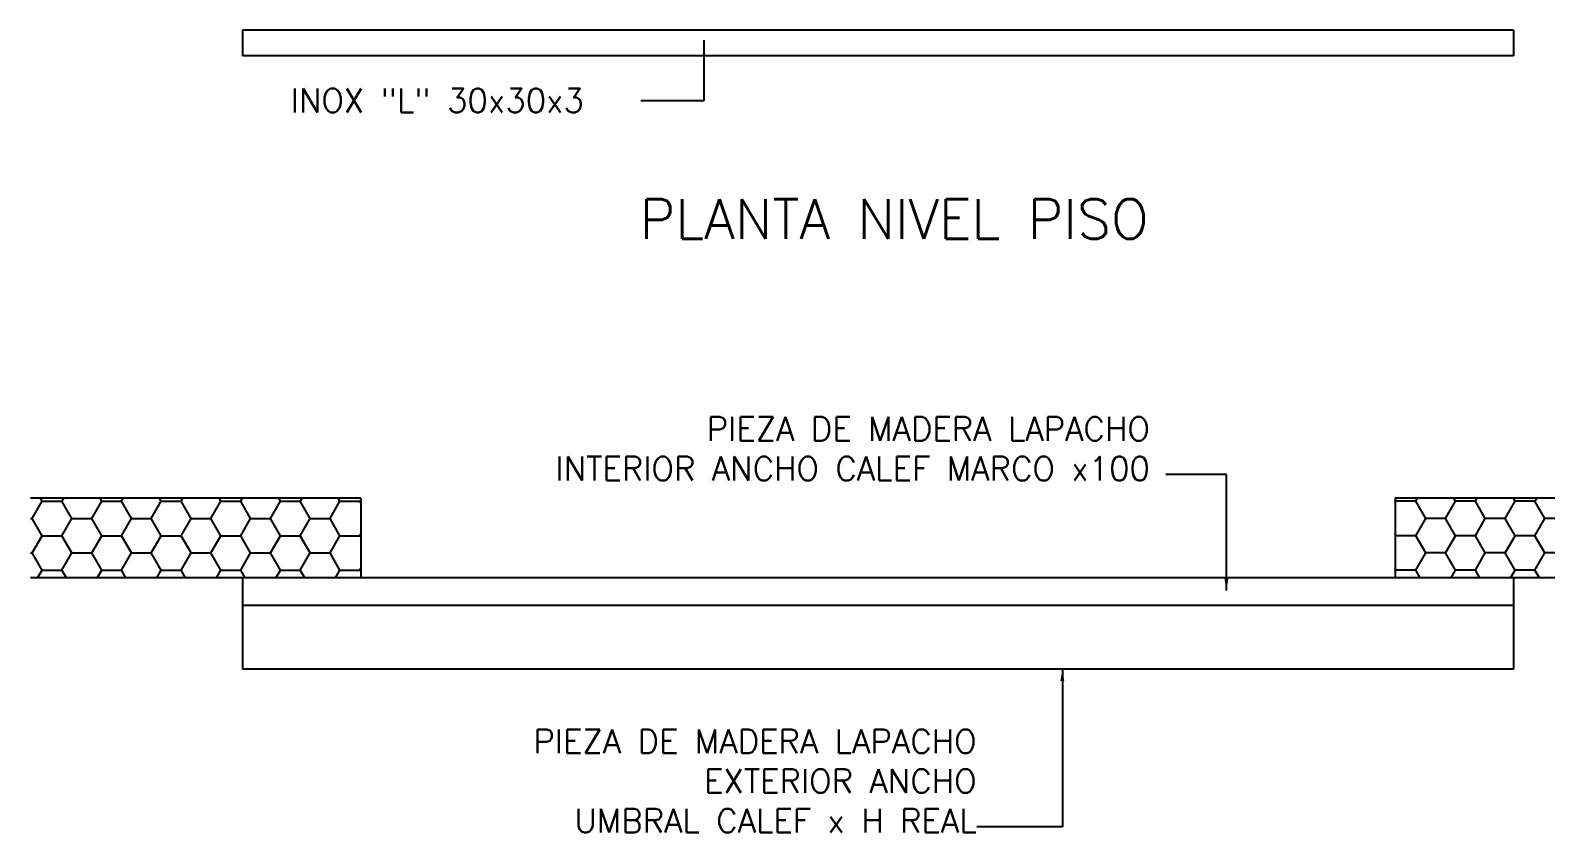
# Model space of a CAD drawing. Extents: x 20 to 15395, y -28849 to -19999.
# Drawn here: x 12470 to 14377, y -25506 to -24496 of the extents above; entities that cross this region are included whole.
import ezdxf

# ---------------------------------------------------------------- set-up
doc = ezdxf.new("R2010")
doc.units = 0
doc.header["$LTSCALE"] = 0.1
doc.header["$MEASUREMENT"] = 0
for name, color, linetype in [('IS', 5, 'CONTINUOUS'), ('ISO', 151, 'CONTINUOUS'), ('madera', 12, 'CONTINUOUS'), ('TX', 13, 'CONTINUOUS')]:
    doc.layers.add(name, color=color, linetype=linetype)
doc.styles.add('ROMANS', font='romans')
doc.dimstyles.new('1a10', dxfattribs={"dimtxt": 15, "dimasz": 15, "dimexe": 1, "dimexo": 1, "dimgap": 0, "dimtad": 0, "dimtih": 1, "dimtoh": 1, "dimdec": 0, "dimzin": 0, "dimdsep": 46, "dimlunit": 6, "dimtxsty": 'ROMANS', "dimcen": 2, "dimclrd": 256, "dimclre": 256, "dimclrt": 256, "dimadec": 0, "dimazin": 0, "dimtfac": 1, "dimtdec": 0, "dimtofl": 0, "dimtmove": 2, "dimatfit": 2, "dimfxl": 3, "dimfxlon": 1, "dimtolj": 1, "dimtzin": 0, "dimlwd": -1, "dimlwe": -1, "dimarcsym": 0})
doc.dimstyles.new('RPM 1-50', dxfattribs={"dimscale": 50, "dimtxt": 1.5, "dimasz": 2, "dimexe": 0.0625, "dimexo": 0.38, "dimgap": 1, "dimtad": 0, "dimdec": 0, "dimtxsty": 'ROMANS', "dimcen": 2.5, "dimclrd": 256, "dimclre": 256, "dimclrt": 256, "dimazin": 0, "dimtfac": 1, "dimtdec": 0, "dimtmove": 0, "dimatfit": 1, "dimfxl": 1, "dimtolj": 1, "dimlwd": -1, "dimlwe": -1, "dimarcsym": 0})

msp = doc.modelspace()

# ---------------------------------------------------------------- linework, layer by layer
at = {"layer": 'IS', "linetype": 'Continuous'}
for p, q in [((12885.5, -25085.3), (12469.6, -25085.3)), ((12885.5, -25085.3), (12885.5, -25185.3)), ((14187.5, -25085.3), (14187.5, -25185.3)), ((14603.5, -25085.3), (14187.5, -25085.3)), ((12885.5, -25185.3), (12469.6, -25185.3)), ((14603.5, -25185.3), (14187.5, -25185.3))]:
    msp.add_line(p, q, dxfattribs=at)
at = {"layer": 'ISO'}
for p, q in [((12471.9, -25110.7), (12484.4, -25089.1)), ((12484.4, -25089.1), (12482.3, -25085.3)), ((12484.4, -25089), (12509.4, -25089)), ((12509.4, -25089.1), (12511.6, -25085.3)), ((12521.9, -25110.7), (12509.4, -25089.1)), ((12546.9, -25110.7), (12559.4, -25089.1)), ((12559.4, -25089.1), (12557.3, -25085.3)), ((12559.4, -25089), (12584.4, -25089)), ((12584.4, -25089.1), (12586.6, -25085.3)), ((12596.9, -25110.7), (12584.4, -25089.1)), ((12621.9, -25110.7), (12634.4, -25089.1)), ((12634.4, -25089.1), (12632.3, -25085.3)), ((12634.4, -25089), (12659.4, -25089)), ((12659.4, -25089.1), (12661.6, -25085.3)), ((12671.9, -25110.7), (12659.4, -25089.1)), ((12696.9, -25110.7), (12709.4, -25089.1)), ((12709.4, -25089.1), (12707.3, -25085.3)), ((12709.4, -25089), (12734.4, -25089)), ((12734.4, -25089.1), (12736.6, -25085.3)), ((12746.9, -25110.7), (12734.4, -25089.1)), ((12771.9, -25110.7), (12784.4, -25089.1)), ((12784.4, -25089.1), (12782.3, -25085.3)), ((12784.4, -25089), (12809.4, -25089)), ((12809.4, -25089.1), (12811.6, -25085.3)), ((12821.9, -25110.7), (12809.4, -25089.1)), ((12846.9, -25110.7), (12859.4, -25089.1)), ((12859.4, -25089.1), (12857.3, -25085.3)), ((12859.4, -25089), (12884.4, -25089)), ((12884.4, -25089.1), (12885.5, -25087.1)), ((12885.5, -25091), (12884.4, -25089.1)), ((14188.6, -25089.1), (14187.5, -25087.1)), ((14187.5, -25091), (14188.6, -25089.1)), ((14213.6, -25089), (14188.6, -25089)), ((14213.6, -25089.1), (14215.8, -25085.3)), ((14226.1, -25110.7), (14213.6, -25089.1)), ((14251.1, -25110.7), (14263.6, -25089.1)), ((14263.6, -25089.1), (14261.5, -25085.3)), ((14288.6, -25089), (14263.6, -25089)), ((14288.6, -25089.1), (14290.8, -25085.3)), ((14301.1, -25110.7), (14288.6, -25089.1)), ((14326.1, -25110.7), (14338.6, -25089.1)), ((14338.6, -25089.1), (14336.5, -25085.3)), ((14363.6, -25089), (14338.6, -25089)), ((14363.6, -25089.1), (14365.8, -25085.3)), ((14376.1, -25110.7), (14363.6, -25089.1)), ((12469.6, -25110.7), (12471.9, -25110.7)), ((12484.4, -25132.4), (12471.9, -25110.7)), ((12509.4, -25132.4), (12521.9, -25110.7)), ((12521.9, -25110.7), (12546.9, -25110.7)), ((12559.4, -25132.4), (12546.9, -25110.7)), ((12584.4, -25132.4), (12596.9, -25110.7)), ((12596.9, -25110.7), (12621.9, -25110.7)), ((12634.4, -25132.4), (12621.9, -25110.7)), ((12659.4, -25132.4), (12671.9, -25110.7)), ((12671.9, -25110.7), (12696.9, -25110.7)), ((12709.4, -25132.4), (12696.9, -25110.7)), ((12734.4, -25132.4), (12746.9, -25110.7)), ((12746.9, -25110.7), (12771.9, -25110.7)), ((12784.4, -25132.4), (12771.9, -25110.7)), ((12809.4, -25132.4), (12821.9, -25110.7)), ((12821.9, -25110.7), (12846.9, -25110.7)), ((12859.4, -25132.4), (12846.9, -25110.7)), ((14213.6, -25132.4), (14226.1, -25110.7)), ((14251.1, -25110.7), (14226.1, -25110.7)), ((14263.6, -25132.4), (14251.1, -25110.7)), ((14288.6, -25132.4), (14301.1, -25110.7)), ((14326.1, -25110.7), (14301.1, -25110.7)), ((14338.6, -25132.4), (14326.1, -25110.7)), ((14363.6, -25132.4), (14376.1, -25110.7)), ((14401.1, -25110.7), (14376.1, -25110.7)), ((12471.9, -25154), (12484.4, -25132.4)), ((12484.4, -25132.4), (12509.4, -25132.4)), ((12521.9, -25154), (12509.4, -25132.4)), ((12546.9, -25154), (12559.4, -25132.4)), ((12559.4, -25132.4), (12584.4, -25132.4)), ((12596.9, -25154), (12584.4, -25132.4)), ((12621.9, -25154), (12634.4, -25132.4)), ((12634.4, -25132.4), (12659.4, -25132.4)), ((12671.9, -25154), (12659.4, -25132.4)), ((12696.9, -25154), (12709.4, -25132.4)), ((12709.4, -25132.4), (12734.4, -25132.4)), ((12746.9, -25154), (12734.4, -25132.4)), ((12771.9, -25154), (12784.4, -25132.4)), ((12784.4, -25132.4), (12809.4, -25132.4)), ((12821.9, -25154), (12809.4, -25132.4)), ((12846.9, -25154), (12859.4, -25132.4)), ((12859.4, -25132.4), (12884.4, -25132.4)), ((12884.4, -25132.4), (12885.5, -25130.4)), ((12885.5, -25134.3), (12884.4, -25132.4)), ((14188.6, -25132.4), (14187.5, -25130.4)), ((14187.5, -25134.3), (14188.6, -25132.4)), ((14213.6, -25132.4), (14188.6, -25132.4)), ((14226.1, -25154), (14213.6, -25132.4)), ((14251.1, -25154), (14263.6, -25132.4)), ((14288.6, -25132.4), (14263.6, -25132.4)), ((14301.1, -25154), (14288.6, -25132.4)), ((14326.1, -25154), (14338.6, -25132.4)), ((14363.6, -25132.4), (14338.6, -25132.4)), ((14376.1, -25154), (14363.6, -25132.4)), ((12469.6, -25154), (12471.9, -25154)), ((12484.4, -25175.7), (12471.9, -25154)), ((12509.4, -25175.7), (12521.9, -25154)), ((12521.9, -25154), (12546.9, -25154)), ((12559.4, -25175.7), (12546.9, -25154)), ((12584.4, -25175.7), (12596.9, -25154)), ((12596.9, -25154), (12621.9, -25154)), ((12634.4, -25175.7), (12621.9, -25154)), ((12659.4, -25175.7), (12671.9, -25154)), ((12671.9, -25154), (12696.9, -25154)), ((12709.4, -25175.7), (12696.9, -25154)), ((12734.4, -25175.7), (12746.9, -25154)), ((12746.9, -25154), (12771.9, -25154)), ((12784.4, -25175.7), (12771.9, -25154)), ((12809.4, -25175.7), (12821.9, -25154)), ((12821.9, -25154), (12846.9, -25154)), ((12859.4, -25175.7), (12846.9, -25154)), ((14213.6, -25175.7), (14226.1, -25154)), ((14251.1, -25154), (14226.1, -25154)), ((14263.6, -25175.7), (14251.1, -25154)), ((14288.6, -25175.7), (14301.1, -25154)), ((14326.1, -25154), (14301.1, -25154)), ((14338.6, -25175.7), (14326.1, -25154)), ((14363.6, -25175.7), (14376.1, -25154)), ((14401.1, -25154), (14376.1, -25154)), ((12478.8, -25185.3), (12484.4, -25175.7)), ((12484.4, -25175.7), (12509.4, -25175.7)), ((12515, -25185.3), (12509.4, -25175.7)), ((12553.8, -25185.3), (12559.4, -25175.7)), ((12559.4, -25175.7), (12584.4, -25175.7)), ((12590, -25185.3), (12584.4, -25175.7)), ((12628.8, -25185.3), (12634.4, -25175.7)), ((12634.4, -25175.7), (12659.4, -25175.7)), ((12665, -25185.3), (12659.4, -25175.7)), ((12703.8, -25185.3), (12709.4, -25175.7)), ((12709.4, -25175.7), (12734.4, -25175.7)), ((12740, -25185.3), (12734.4, -25175.7)), ((12778.8, -25185.3), (12784.4, -25175.7)), ((12784.4, -25175.7), (12809.4, -25175.7)), ((12815, -25185.3), (12809.4, -25175.7)), ((12853.8, -25185.3), (12859.4, -25175.7)), ((12859.4, -25175.7), (12884.4, -25175.7)), ((12884.4, -25175.7), (12885.5, -25173.7)), ((12885.5, -25177.6), (12884.4, -25175.7)), ((14188.6, -25175.7), (14187.5, -25173.7)), ((14187.5, -25177.6), (14188.6, -25175.7)), ((14213.6, -25175.7), (14188.6, -25175.7)), ((14219.2, -25185.3), (14213.6, -25175.7)), ((14258, -25185.3), (14263.6, -25175.7)), ((14288.6, -25175.7), (14263.6, -25175.7)), ((14294.2, -25185.3), (14288.6, -25175.7)), ((14333, -25185.3), (14338.6, -25175.7)), ((14363.6, -25175.7), (14338.6, -25175.7)), ((14369.2, -25185.3), (14363.6, -25175.7))]:
    msp.add_line(p, q, dxfattribs=at)
at = {"layer": 'madera', "linetype": 'Continuous'}
for p, q in [((12736.5, -25185.3), (12736.5, -25300.3)), ((14336.5, -25185.3), (12736.5, -25185.3)), ((14336.5, -25185.3), (14336.5, -25220.3)), ((14336.5, -25220.3), (12736.5, -25220.3)), ((14336.5, -25220.3), (14336.5, -25300.3)), ((14336.5, -25300.3), (12736.5, -25300.3))]:
    msp.add_line(p, q, dxfattribs=at)
at = {"layer": 'TX', "linetype": 'Continuous'}
for p, q in [((14336.5, -24496.3), (12736.5, -24496.3)), ((12736.5, -24496.3), (12736.5, -24528.3)), ((14336.5, -24496.3), (14336.5, -24528.3)), ((14336.5, -24528.3), (12736.5, -24528.3))]:
    msp.add_line(p, q, dxfattribs=at)

# ---------------------------------------------------------------- texts
at = {"layer": 'TX', "linetype": 'Continuous', "style": 'ROMANS'}
for s, height, p in [('INOX "L" 30x30x3', 30, (12797.5, -24599.6)), ('PLANTA NIVEL PISO', 50, (13236.5, -24758.7))]:
    msp.add_text(s, height=height, dxfattribs=at).set_placement(p)
at = {"layer": 'TX', "linetype": 'Continuous', "char_height": 30, "attachment_point": 9, "style": 'ROMANS'}
for s, insert in [('PIEZA DE MADERA LAPACHO\\PINTERIOR ANCHO CALEF MARCO x100', (13879, -25062.9)), ('PIEZA DE MADERA LAPACHO\\PEXTERIOR ANCHO \\PUMBRAL CALEF x H REAL', (13660.9, -25506.1))]:
    msp.add_mtext(s, dxfattribs=dict(at, insert=insert))

# ---------------------------------------------------------------- leaders
at = {"layer": 'TX', "linetype": 'Continuous', "has_arrowhead": 0}
msp.add_leader([(13317.5, -24508.8), (13317.5, -24585.2), (13238.3, -24585.2)], dimstyle='RPM 1-50', dxfattribs=at)
at = {"layer": 'TX', "annotation_type": 0, "has_hookline": 1, "hookline_direction": 1}
msp.add_leader([(13975.2, -25201.5), (13975.2, -25055.4), (13899, -25055.4)], dimstyle='1a10', dxfattribs=at)
at = {"layer": 'TX', "annotation_type": 0, "has_hookline": 1, "hookline_direction": 1, "text_width": 631.4}
msp.add_leader([(13768.7, -25300.3), (13768.7, -25498.6), (13660.9, -25498.6)], dimstyle='1a10', override={"dimgap": 0, "dimtad": 0}, dxfattribs=at)

doc.saveas('drawing.dxf')
